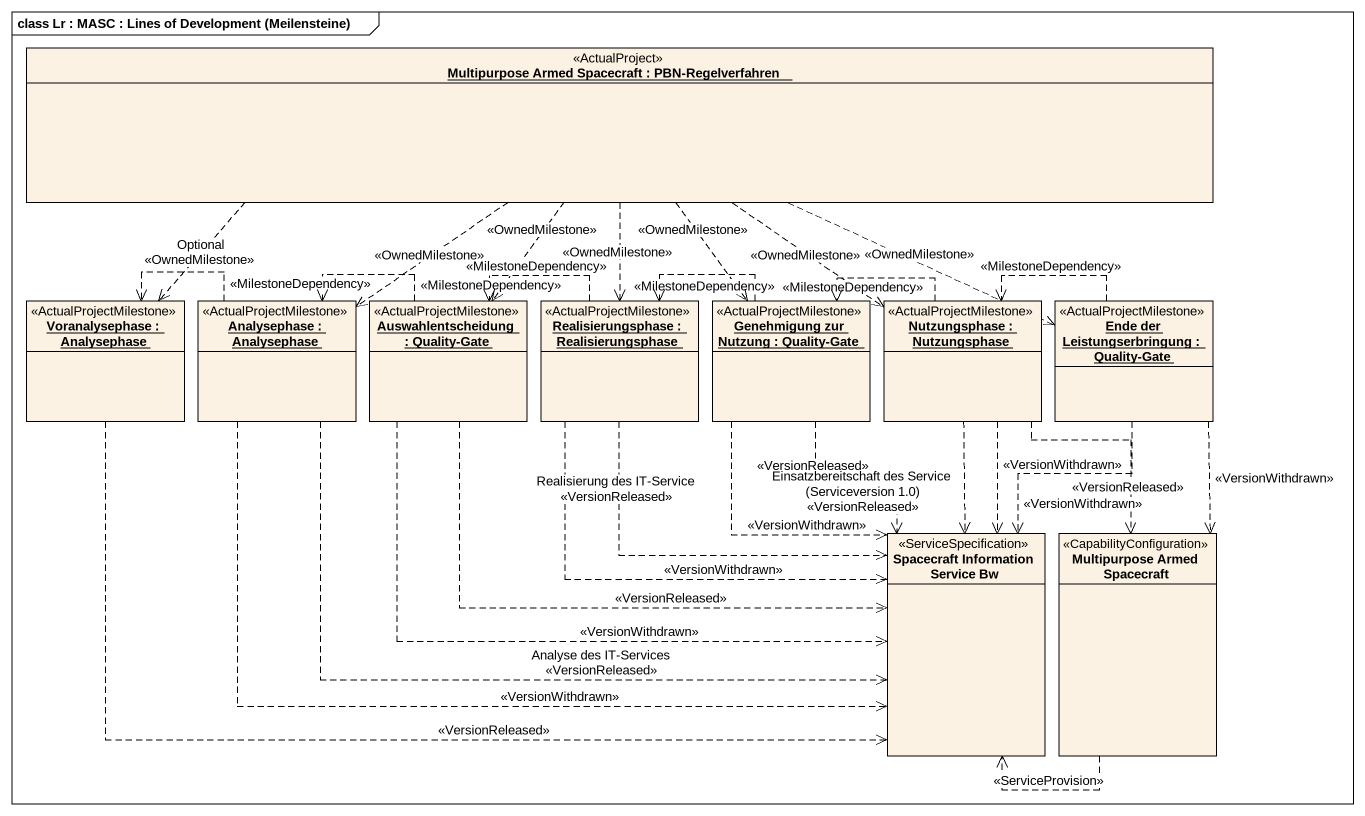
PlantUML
@startuml
mainframe class Lr : MASC : Lines of Development (Meilensteine)
hide circle
hide empty members
object "Multipurpose Armed Spacecraft : PBN-Regelverfahren" as Multipurpose_Armed <<ActualProject>>
object "Voranalysephase : Analysephase" as Voranalysephase <<ActualProjectMilestone>>
object "Analysephase : Analysephase" as Analysephase <<ActualProjectMilestone>>
object "Auswahlentscheidung : Quality-Gate" as Auswahlentscheidung <<ActualProjectMilestone>>
object "Realisierungsphase : Realisierungsphase" as Realisierungsphase <<ActualProjectMilestone>>
object "Genehmigung zur Nutzung : Quality-Gate" as Genehmigung_zur_Nutzung <<ActualProjectMilestone>>
object "Nutzungsphase : Nutzungsphase" as Nutzungsphase <<ActualProjectMilestone>>
object "Ende der Leistungserbringung : Quality-Gate" as Ende_der_Leistungserbringung <<ActualProjectMilestone>>
class "Spacecraft Information Service Bw" as Spacecraft_Information <<ServiceSpecification>>
class "Multipurpose Armed Spacecraft" as Multipurpose_Armed_2 <<CapabilityConfiguration>>
Multipurpose_Armed .left.> Voranalysephase : Optional\n<<OwnedMilestone>>
Multipurpose_Armed ..> Analysephase : <<OwnedMilestone>>
Multipurpose_Armed ..> Auswahlentscheidung : <<OwnedMilestone>>
Multipurpose_Armed ..> Realisierungsphase : <<OwnedMilestone>>
Multipurpose_Armed ..> Genehmigung_zur_Nutzung : <<OwnedMilestone>>
Multipurpose_Armed ..> Nutzungsphase : <<OwnedMilestone>>
Multipurpose_Armed .right.> Ende_der_Leistungserbringung : <<OwnedMilestone>>
Voranalysephase .right.> Spacecraft_Information : <<VersionReleased>>
Analysephase .left.> Voranalysephase : <<MilestoneDependency>>
Analysephase .right.> Spacecraft_Information : Analyse des IT-Services\n<<VersionReleased>>
Analysephase .right.> Spacecraft_Information : <<VersionWithdrawn>>
Auswahlentscheidung .left.> Analysephase : <<MilestoneDependency>>
Auswahlentscheidung .right.> Spacecraft_Information : <<VersionReleased>>
Auswahlentscheidung .right.> Spacecraft_Information : <<VersionWithdrawn>>
Realisierungsphase .left.> Auswahlentscheidung : <<MilestoneDependency>>
Realisierungsphase ..> Spacecraft_Information : <<VersionWithdrawn>>
Realisierungsphase ..> Spacecraft_Information : Realisierung des IT-Service\n<<VersionReleased>>
Genehmigung_zur_Nutzung .left.> Realisierungsphase : <<MilestoneDependency>>
Genehmigung_zur_Nutzung ..> Spacecraft_Information : <<VersionReleased>>
Genehmigung_zur_Nutzung ..> Spacecraft_Information : <<VersionWithdrawn>>
Nutzungsphase .left.> Genehmigung_zur_Nutzung : <<MilestoneDependency>>
Nutzungsphase ..> Spacecraft_Information : <<VersionWithdrawn>>
Nutzungsphase ..> Spacecraft_Information : Einsatzbereitschaft des Service (Serviceversion 1.0)\n<<VersionReleased>>
Nutzungsphase ..> Multipurpose_Armed_2 : <<VersionReleased>>
Ende_der_Leistungserbringung .left.> Nutzungsphase : <<MilestoneDependency>>
Ende_der_Leistungserbringung ..> Spacecraft_Information : <<VersionWithdrawn>>
Ende_der_Leistungserbringung ..> Multipurpose_Armed_2 : <<VersionWithdrawn>>
Multipurpose_Armed_2 .left.> Spacecraft_Information : <<ServiceProvision>>
@enduml
